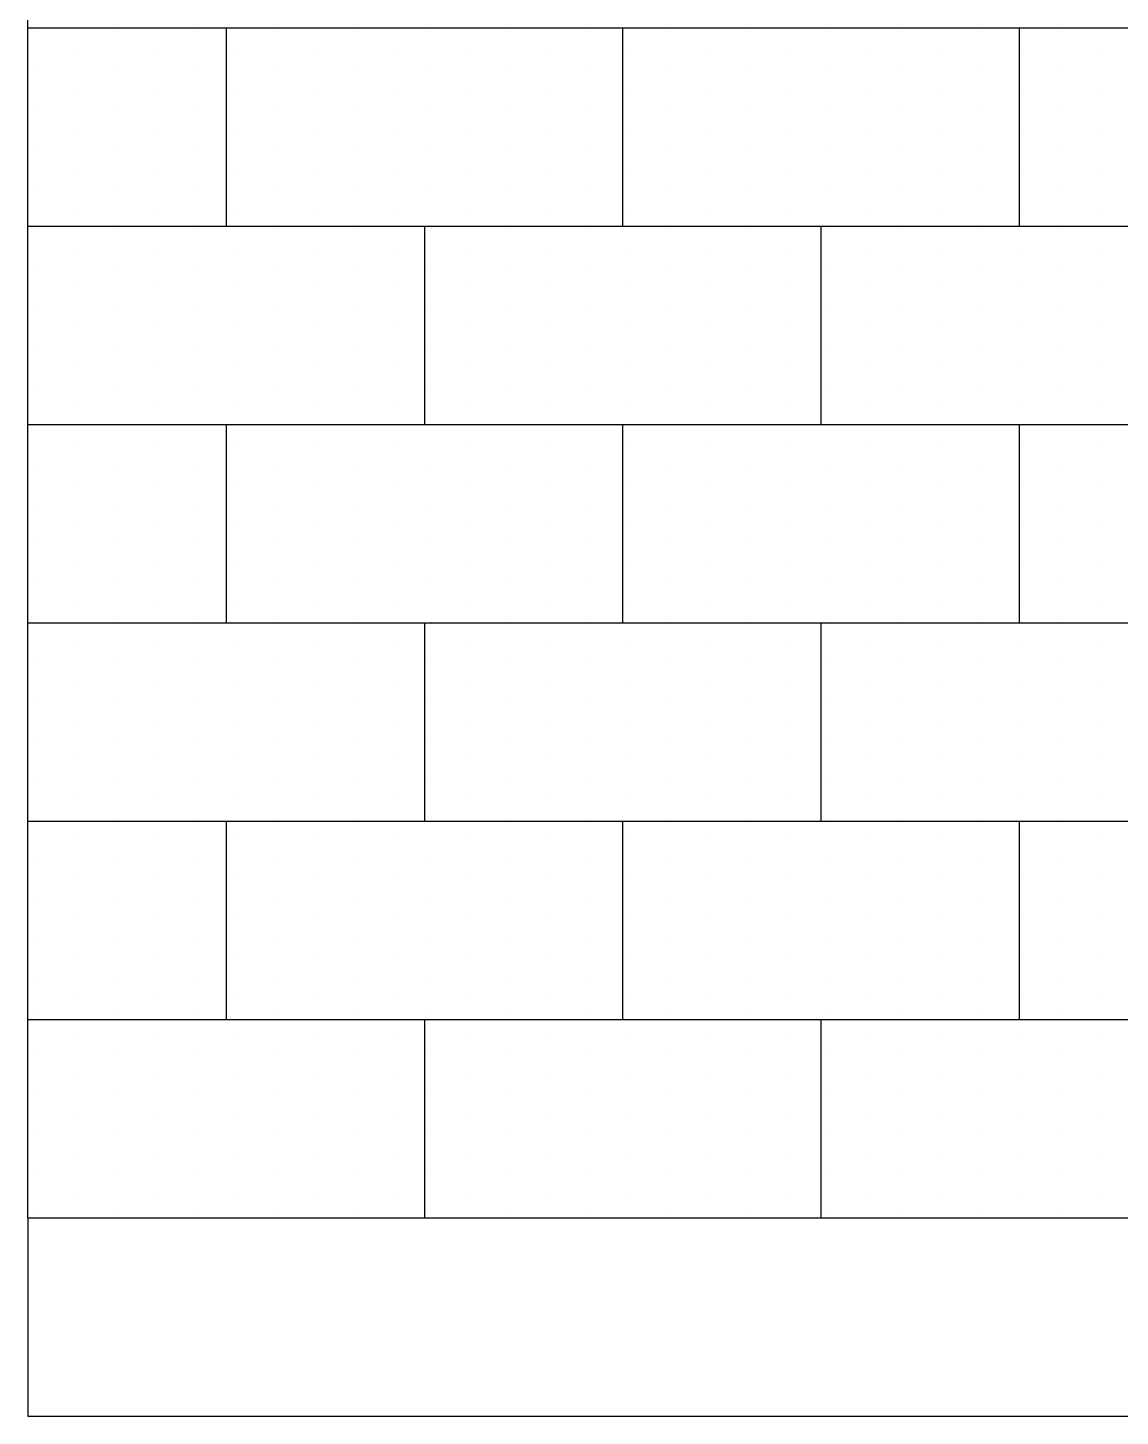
# Paper-space layout 'A000' of a CAD drawing. Header units: millimetres. Extents: x 0 to 841, y 0 to 594.
# Drawn here: x 492.29 to 514.33, y 86.9 to 114.9 of the extents above; entities that cross this region are included whole.
import ezdxf

# ---------------------------------------------------------------- set-up
doc = ezdxf.new("R2010")
doc.units = ezdxf.units.MM
doc.header["$MEASUREMENT"] = 0
doc.layers.add('A-ELEV-MBE1', color=7, linetype='Continuous', lineweight=25)
doc.layers.add('A-ELEV-PATT', color=8, linetype='Continuous', lineweight=13)

psp = doc.layouts.new('A000')

# ---------------------------------------------------------------- linework, layer by layer
at = {"layer": 'A-ELEV-MBE1'}
for p, q in [((492.293, 90.896), (492.293, 134.896)), ((492.293, 114.896), (495.293, 114.896)), ((495.293, 114.896), (536.293, 114.896)), ((496.293, 114.896), (496.293, 110.896)), ((504.293, 114.896), (504.293, 110.896)), ((512.293, 114.896), (512.293, 110.896)), ((492.293, 110.896), (495.293, 110.896)), ((495.293, 110.896), (536.293, 110.896)), ((500.293, 110.896), (500.293, 106.896)), ((508.293, 110.896), (508.293, 106.896)), ((492.293, 106.896), (495.293, 106.896)), ((495.293, 106.896), (536.293, 106.896)), ((496.293, 106.896), (496.293, 102.896)), ((504.293, 106.896), (504.293, 102.896)), ((512.293, 106.896), (512.293, 102.896)), ((492.293, 102.896), (495.293, 102.896)), ((495.293, 102.896), (536.293, 102.896)), ((500.293, 102.896), (500.293, 98.896)), ((508.293, 102.896), (508.293, 98.896)), ((492.293, 98.896), (495.293, 98.896)), ((495.293, 98.896), (536.293, 98.896)), ((496.293, 98.896), (496.293, 94.896)), ((504.293, 98.896), (504.293, 94.896)), ((512.293, 98.896), (512.293, 94.896)), ((492.293, 94.896), (495.293, 94.896)), ((495.293, 94.896), (536.293, 94.896)), ((500.293, 94.896), (500.293, 90.896)), ((508.293, 94.896), (508.293, 90.896)), ((492.293, 90.896), (536.293, 90.896)), ((492.293, 90.896), (492.293, 86.896)), ((492.293, 86.896), (702.204, 86.896))]:
    psp.add_line(p, q, dxfattribs=at)
at = {"layer": 'A-ELEV-PATT', "linetype": 'Continuous'}
for p, q in [((492.502, 114.817), (492.502, 114.817)), ((494.089, 114.817), (494.089, 114.817)), ((495.677, 114.817), (495.677, 114.817)), ((497.264, 114.817), (497.264, 114.817)), ((498.852, 114.817), (498.852, 114.817)), ((500.439, 114.817), (500.439, 114.817)), ((502.027, 114.817), (502.027, 114.817)), ((503.614, 114.817), (503.614, 114.817)), ((505.202, 114.817), (505.202, 114.817)), ((506.789, 114.817), (506.789, 114.817)), ((508.377, 114.817), (508.377, 114.817)), ((509.964, 114.817), (509.964, 114.817)), ((511.552, 114.817), (511.552, 114.817)), ((513.139, 114.817), (513.139, 114.817)), ((493.296, 114.42), (493.296, 114.42)), ((494.883, 114.42), (494.883, 114.42)), ((496.471, 114.42), (496.471, 114.42)), ((498.058, 114.42), (498.058, 114.42)), ((499.646, 114.42), (499.646, 114.42)), ((501.233, 114.42), (501.233, 114.42)), ((502.821, 114.42), (502.821, 114.42)), ((504.408, 114.42), (504.408, 114.42)), ((505.996, 114.42), (505.996, 114.42)), ((507.583, 114.42), (507.583, 114.42)), ((509.171, 114.42), (509.171, 114.42)), ((510.758, 114.42), (510.758, 114.42)), ((512.346, 114.42), (512.346, 114.42)), ((513.933, 114.42), (513.933, 114.42)), ((492.502, 114.023), (492.502, 114.023)), ((494.089, 114.023), (494.089, 114.023)), ((495.677, 114.023), (495.677, 114.023)), ((497.264, 114.023), (497.264, 114.023)), ((498.852, 114.023), (498.852, 114.023)), ((500.439, 114.023), (500.439, 114.023)), ((502.027, 114.023), (502.027, 114.023)), ((503.614, 114.023), (503.614, 114.023)), ((505.202, 114.023), (505.202, 114.023)), ((506.789, 114.023), (506.789, 114.023)), ((508.377, 114.023), (508.377, 114.023)), ((509.964, 114.023), (509.964, 114.023)), ((511.552, 114.023), (511.552, 114.023)), ((513.139, 114.023), (513.139, 114.023)), ((493.296, 113.626), (493.296, 113.626)), ((494.883, 113.626), (494.883, 113.626)), ((496.471, 113.626), (496.471, 113.626)), ((498.058, 113.626), (498.058, 113.626)), ((499.646, 113.626), (499.646, 113.626)), ((501.233, 113.626), (501.233, 113.626)), ((502.821, 113.626), (502.821, 113.626)), ((504.408, 113.626), (504.408, 113.626)), ((505.996, 113.626), (505.996, 113.626)), ((507.583, 113.626), (507.583, 113.626)), ((509.171, 113.626), (509.171, 113.626)), ((510.758, 113.626), (510.758, 113.626)), ((512.346, 113.626), (512.346, 113.626)), ((513.933, 113.626), (513.933, 113.626)), ((492.502, 113.229), (492.502, 113.229)), ((494.089, 113.229), (494.089, 113.229)), ((495.677, 113.229), (495.677, 113.229)), ((497.264, 113.229), (497.264, 113.229)), ((498.852, 113.229), (498.852, 113.229)), ((500.439, 113.229), (500.439, 113.229)), ((502.027, 113.229), (502.027, 113.229)), ((503.614, 113.229), (503.614, 113.229)), ((505.202, 113.229), (505.202, 113.229)), ((506.789, 113.229), (506.789, 113.229)), ((508.377, 113.229), (508.377, 113.229)), ((509.964, 113.229), (509.964, 113.229)), ((511.552, 113.229), (511.552, 113.229)), ((513.139, 113.229), (513.139, 113.229)), ((493.296, 112.833), (493.296, 112.833)), ((494.883, 112.833), (494.883, 112.833)), ((496.471, 112.833), (496.471, 112.833)), ((498.058, 112.833), (498.058, 112.833)), ((499.646, 112.833), (499.646, 112.833)), ((501.233, 112.833), (501.233, 112.833)), ((502.821, 112.833), (502.821, 112.833)), ((504.408, 112.833), (504.408, 112.833)), ((505.996, 112.833), (505.996, 112.833)), ((507.583, 112.833), (507.583, 112.833)), ((509.171, 112.833), (509.171, 112.833)), ((510.758, 112.833), (510.758, 112.833)), ((512.346, 112.833), (512.346, 112.833)), ((513.933, 112.833), (513.933, 112.833)), ((492.502, 112.436), (492.502, 112.436)), ((494.089, 112.436), (494.089, 112.436)), ((495.677, 112.436), (495.677, 112.436)), ((497.264, 112.436), (497.264, 112.436)), ((498.852, 112.436), (498.852, 112.436)), ((500.439, 112.436), (500.439, 112.436)), ((502.027, 112.436), (502.027, 112.436)), ((503.614, 112.436), (503.614, 112.436)), ((505.202, 112.436), (505.202, 112.436)), ((506.789, 112.436), (506.789, 112.436)), ((508.377, 112.436), (508.377, 112.436)), ((509.964, 112.436), (509.964, 112.436)), ((511.552, 112.436), (511.552, 112.436)), ((513.139, 112.436), (513.139, 112.436)), ((493.296, 112.039), (493.296, 112.039)), ((494.883, 112.039), (494.883, 112.039)), ((496.471, 112.039), (496.471, 112.039)), ((498.058, 112.039), (498.058, 112.039)), ((499.646, 112.039), (499.646, 112.039)), ((501.233, 112.039), (501.233, 112.039)), ((502.821, 112.039), (502.821, 112.039)), ((504.408, 112.039), (504.408, 112.039)), ((505.996, 112.039), (505.996, 112.039)), ((507.583, 112.039), (507.583, 112.039)), ((509.171, 112.039), (509.171, 112.039)), ((510.758, 112.039), (510.758, 112.039)), ((512.346, 112.039), (512.346, 112.039)), ((513.933, 112.039), (513.933, 112.039)), ((492.502, 111.642), (492.502, 111.642)), ((494.089, 111.642), (494.089, 111.642)), ((495.677, 111.642), (495.677, 111.642)), ((497.264, 111.642), (497.264, 111.642)), ((498.852, 111.642), (498.852, 111.642)), ((500.439, 111.642), (500.439, 111.642)), ((502.027, 111.642), (502.027, 111.642)), ((503.614, 111.642), (503.614, 111.642)), ((505.202, 111.642), (505.202, 111.642)), ((506.789, 111.642), (506.789, 111.642)), ((508.377, 111.642), (508.377, 111.642)), ((509.964, 111.642), (509.964, 111.642)), ((511.552, 111.642), (511.552, 111.642)), ((513.139, 111.642), (513.139, 111.642)), ((493.296, 111.245), (493.296, 111.245)), ((494.883, 111.245), (494.883, 111.245)), ((496.471, 111.245), (496.471, 111.245)), ((498.058, 111.245), (498.058, 111.245)), ((499.646, 111.245), (499.646, 111.245)), ((501.233, 111.245), (501.233, 111.245)), ((502.821, 111.245), (502.821, 111.245)), ((504.408, 111.245), (504.408, 111.245)), ((505.996, 111.245), (505.996, 111.245)), ((507.583, 111.245), (507.583, 111.245)), ((509.171, 111.245), (509.171, 111.245)), ((510.758, 111.245), (510.758, 111.245)), ((512.346, 111.245), (512.346, 111.245)), ((513.933, 111.245), (513.933, 111.245)), ((492.502, 110.848), (492.502, 110.848)), ((494.089, 110.848), (494.089, 110.848)), ((495.677, 110.848), (495.677, 110.848)), ((497.264, 110.848), (497.264, 110.848)), ((498.852, 110.848), (498.852, 110.848)), ((500.439, 110.848), (500.439, 110.848)), ((502.027, 110.848), (502.027, 110.848)), ((503.614, 110.848), (503.614, 110.848)), ((505.202, 110.848), (505.202, 110.848)), ((506.789, 110.848), (506.789, 110.848)), ((508.377, 110.848), (508.377, 110.848)), ((509.964, 110.848), (509.964, 110.848)), ((511.552, 110.848), (511.552, 110.848)), ((513.139, 110.848), (513.139, 110.848)), ((493.296, 110.451), (493.296, 110.451)), ((494.883, 110.451), (494.883, 110.451)), ((496.471, 110.451), (496.471, 110.451)), ((498.058, 110.451), (498.058, 110.451)), ((499.646, 110.451), (499.646, 110.451)), ((501.233, 110.451), (501.233, 110.451)), ((502.821, 110.451), (502.821, 110.451)), ((504.408, 110.451), (504.408, 110.451)), ((505.996, 110.451), (505.996, 110.451)), ((507.583, 110.451), (507.583, 110.451)), ((509.171, 110.451), (509.171, 110.451)), ((510.758, 110.451), (510.758, 110.451)), ((512.346, 110.451), (512.346, 110.451)), ((513.933, 110.451), (513.933, 110.451)), ((492.502, 110.054), (492.502, 110.054)), ((494.089, 110.054), (494.089, 110.054)), ((495.677, 110.054), (495.677, 110.054)), ((497.264, 110.054), (497.264, 110.054)), ((498.852, 110.054), (498.852, 110.054)), ((500.439, 110.054), (500.439, 110.054)), ((502.027, 110.054), (502.027, 110.054)), ((503.614, 110.054), (503.614, 110.054)), ((505.202, 110.054), (505.202, 110.054)), ((506.789, 110.054), (506.789, 110.054)), ((508.377, 110.054), (508.377, 110.054)), ((509.964, 110.054), (509.964, 110.054)), ((511.552, 110.054), (511.552, 110.054)), ((513.139, 110.054), (513.139, 110.054)), ((493.296, 109.658), (493.296, 109.658)), ((494.883, 109.658), (494.883, 109.658)), ((496.471, 109.658), (496.471, 109.658)), ((498.058, 109.658), (498.058, 109.658)), ((499.646, 109.658), (499.646, 109.658)), ((501.233, 109.658), (501.233, 109.658)), ((502.821, 109.658), (502.821, 109.658)), ((504.408, 109.658), (504.408, 109.658)), ((505.996, 109.658), (505.996, 109.658)), ((507.583, 109.658), (507.583, 109.658)), ((509.171, 109.658), (509.171, 109.658)), ((510.758, 109.658), (510.758, 109.658)), ((512.346, 109.658), (512.346, 109.658)), ((513.933, 109.658), (513.933, 109.658)), ((492.502, 109.261), (492.502, 109.261)), ((494.089, 109.261), (494.089, 109.261)), ((495.677, 109.261), (495.677, 109.261)), ((497.264, 109.261), (497.264, 109.261)), ((498.852, 109.261), (498.852, 109.261)), ((500.439, 109.261), (500.439, 109.261)), ((502.027, 109.261), (502.027, 109.261)), ((503.614, 109.261), (503.614, 109.261)), ((505.202, 109.261), (505.202, 109.261)), ((506.789, 109.261), (506.789, 109.261)), ((508.377, 109.261), (508.377, 109.261)), ((509.964, 109.261), (509.964, 109.261)), ((511.552, 109.261), (511.552, 109.261)), ((513.139, 109.261), (513.139, 109.261)), ((493.296, 108.864), (493.296, 108.864)), ((494.883, 108.864), (494.883, 108.864)), ((496.471, 108.864), (496.471, 108.864)), ((498.058, 108.864), (498.058, 108.864)), ((499.646, 108.864), (499.646, 108.864)), ((501.233, 108.864), (501.233, 108.864)), ((502.821, 108.864), (502.821, 108.864)), ((504.408, 108.864), (504.408, 108.864)), ((505.996, 108.864), (505.996, 108.864)), ((507.583, 108.864), (507.583, 108.864)), ((509.171, 108.864), (509.171, 108.864)), ((510.758, 108.864), (510.758, 108.864)), ((512.346, 108.864), (512.346, 108.864)), ((513.933, 108.864), (513.933, 108.864)), ((492.502, 108.467), (492.502, 108.467)), ((494.089, 108.467), (494.089, 108.467)), ((495.677, 108.467), (495.677, 108.467)), ((497.264, 108.467), (497.264, 108.467)), ((498.852, 108.467), (498.852, 108.467)), ((500.439, 108.467), (500.439, 108.467)), ((502.027, 108.467), (502.027, 108.467)), ((503.614, 108.467), (503.614, 108.467)), ((505.202, 108.467), (505.202, 108.467)), ((506.789, 108.467), (506.789, 108.467)), ((508.377, 108.467), (508.377, 108.467)), ((509.964, 108.467), (509.964, 108.467)), ((511.552, 108.467), (511.552, 108.467)), ((513.139, 108.467), (513.139, 108.467)), ((493.296, 108.07), (493.296, 108.07)), ((494.883, 108.07), (494.883, 108.07)), ((496.471, 108.07), (496.471, 108.07)), ((498.058, 108.07), (498.058, 108.07)), ((499.646, 108.07), (499.646, 108.07)), ((501.233, 108.07), (501.233, 108.07)), ((502.821, 108.07), (502.821, 108.07)), ((504.408, 108.07), (504.408, 108.07)), ((505.996, 108.07), (505.996, 108.07)), ((507.583, 108.07), (507.583, 108.07)), ((509.171, 108.07), (509.171, 108.07)), ((510.758, 108.07), (510.758, 108.07)), ((512.346, 108.07), (512.346, 108.07)), ((513.933, 108.07), (513.933, 108.07)), ((492.502, 107.673), (492.502, 107.673)), ((494.089, 107.673), (494.089, 107.673)), ((495.677, 107.673), (495.677, 107.673)), ((497.264, 107.673), (497.264, 107.673)), ((498.852, 107.673), (498.852, 107.673)), ((500.439, 107.673), (500.439, 107.673)), ((502.027, 107.673), (502.027, 107.673)), ((503.614, 107.673), (503.614, 107.673)), ((505.202, 107.673), (505.202, 107.673)), ((506.789, 107.673), (506.789, 107.673)), ((508.377, 107.673), (508.377, 107.673)), ((509.964, 107.673), (509.964, 107.673)), ((511.552, 107.673), (511.552, 107.673)), ((513.139, 107.673), (513.139, 107.673)), ((493.296, 107.276), (493.296, 107.276)), ((494.883, 107.276), (494.883, 107.276)), ((496.471, 107.276), (496.471, 107.276)), ((498.058, 107.276), (498.058, 107.276)), ((499.646, 107.276), (499.646, 107.276)), ((501.233, 107.276), (501.233, 107.276)), ((502.821, 107.276), (502.821, 107.276)), ((504.408, 107.276), (504.408, 107.276)), ((505.996, 107.276), (505.996, 107.276)), ((507.583, 107.276), (507.583, 107.276)), ((509.171, 107.276), (509.171, 107.276)), ((510.758, 107.276), (510.758, 107.276)), ((512.346, 107.276), (512.346, 107.276)), ((513.933, 107.276), (513.933, 107.276)), ((492.502, 106.879), (492.502, 106.879)), ((494.089, 106.879), (494.089, 106.879)), ((495.677, 106.879), (495.677, 106.879)), ((497.264, 106.879), (497.264, 106.879)), ((498.852, 106.879), (498.852, 106.879)), ((500.439, 106.879), (500.439, 106.879)), ((502.027, 106.879), (502.027, 106.879)), ((503.614, 106.879), (503.614, 106.879)), ((505.202, 106.879), (505.202, 106.879)), ((506.789, 106.879), (506.789, 106.879)), ((508.377, 106.879), (508.377, 106.879)), ((509.964, 106.879), (509.964, 106.879)), ((511.552, 106.879), (511.552, 106.879)), ((513.139, 106.879), (513.139, 106.879)), ((493.296, 106.483), (493.296, 106.483)), ((494.883, 106.483), (494.883, 106.483)), ((496.471, 106.483), (496.471, 106.483)), ((498.058, 106.483), (498.058, 106.483)), ((499.646, 106.483), (499.646, 106.483)), ((501.233, 106.483), (501.233, 106.483)), ((502.821, 106.483), (502.821, 106.483)), ((504.408, 106.483), (504.408, 106.483)), ((505.996, 106.483), (505.996, 106.483)), ((507.583, 106.483), (507.583, 106.483)), ((509.171, 106.483), (509.171, 106.483)), ((510.758, 106.483), (510.758, 106.483)), ((512.346, 106.483), (512.346, 106.483)), ((513.933, 106.483), (513.933, 106.483)), ((492.502, 106.086), (492.502, 106.086)), ((494.089, 106.086), (494.089, 106.086)), ((495.677, 106.086), (495.677, 106.086)), ((497.264, 106.086), (497.264, 106.086)), ((498.852, 106.086), (498.852, 106.086)), ((500.439, 106.086), (500.439, 106.086)), ((502.027, 106.086), (502.027, 106.086)), ((503.614, 106.086), (503.614, 106.086)), ((505.202, 106.086), (505.202, 106.086)), ((506.789, 106.086), (506.789, 106.086)), ((508.377, 106.086), (508.377, 106.086)), ((509.964, 106.086), (509.964, 106.086)), ((511.552, 106.086), (511.552, 106.086)), ((513.139, 106.086), (513.139, 106.086)), ((493.296, 105.689), (493.296, 105.689)), ((494.883, 105.689), (494.883, 105.689)), ((496.471, 105.689), (496.471, 105.689)), ((498.058, 105.689), (498.058, 105.689)), ((499.646, 105.689), (499.646, 105.689)), ((501.233, 105.689), (501.233, 105.689)), ((502.821, 105.689), (502.821, 105.689)), ((504.408, 105.689), (504.408, 105.689)), ((505.996, 105.689), (505.996, 105.689)), ((507.583, 105.689), (507.583, 105.689)), ((509.171, 105.689), (509.171, 105.689)), ((510.758, 105.689), (510.758, 105.689)), ((512.346, 105.689), (512.346, 105.689)), ((513.933, 105.689), (513.933, 105.689)), ((492.502, 105.292), (492.502, 105.292)), ((494.089, 105.292), (494.089, 105.292)), ((495.677, 105.292), (495.677, 105.292)), ((497.264, 105.292), (497.264, 105.292)), ((498.852, 105.292), (498.852, 105.292)), ((500.439, 105.292), (500.439, 105.292)), ((502.027, 105.292), (502.027, 105.292)), ((503.614, 105.292), (503.614, 105.292)), ((505.202, 105.292), (505.202, 105.292)), ((506.789, 105.292), (506.789, 105.292)), ((508.377, 105.292), (508.377, 105.292)), ((509.964, 105.292), (509.964, 105.292)), ((511.552, 105.292), (511.552, 105.292)), ((513.139, 105.292), (513.139, 105.292)), ((493.296, 104.895), (493.296, 104.895)), ((494.883, 104.895), (494.883, 104.895)), ((496.471, 104.895), (496.471, 104.895)), ((498.058, 104.895), (498.058, 104.895)), ((499.646, 104.895), (499.646, 104.895)), ((501.233, 104.895), (501.233, 104.895)), ((502.821, 104.895), (502.821, 104.895)), ((504.408, 104.895), (504.408, 104.895)), ((505.996, 104.895), (505.996, 104.895)), ((507.583, 104.895), (507.583, 104.895)), ((509.171, 104.895), (509.171, 104.895)), ((510.758, 104.895), (510.758, 104.895)), ((512.346, 104.895), (512.346, 104.895)), ((513.933, 104.895), (513.933, 104.895)), ((492.502, 104.498), (492.502, 104.498)), ((494.089, 104.498), (494.089, 104.498)), ((495.677, 104.498), (495.677, 104.498)), ((497.264, 104.498), (497.264, 104.498)), ((498.852, 104.498), (498.852, 104.498)), ((500.439, 104.498), (500.439, 104.498)), ((502.027, 104.498), (502.027, 104.498)), ((503.614, 104.498), (503.614, 104.498)), ((505.202, 104.498), (505.202, 104.498)), ((506.789, 104.498), (506.789, 104.498)), ((508.377, 104.498), (508.377, 104.498)), ((509.964, 104.498), (509.964, 104.498)), ((511.552, 104.498), (511.552, 104.498)), ((513.139, 104.498), (513.139, 104.498)), ((493.296, 104.101), (493.296, 104.101)), ((494.883, 104.101), (494.883, 104.101)), ((496.471, 104.101), (496.471, 104.101)), ((498.058, 104.101), (498.058, 104.101)), ((499.646, 104.101), (499.646, 104.101)), ((501.233, 104.101), (501.233, 104.101)), ((502.821, 104.101), (502.821, 104.101)), ((504.408, 104.101), (504.408, 104.101)), ((505.996, 104.101), (505.996, 104.101)), ((507.583, 104.101), (507.583, 104.101)), ((509.171, 104.101), (509.171, 104.101)), ((510.758, 104.101), (510.758, 104.101)), ((512.346, 104.101), (512.346, 104.101)), ((513.933, 104.101), (513.933, 104.101)), ((492.502, 103.704), (492.502, 103.704)), ((494.089, 103.704), (494.089, 103.704)), ((495.677, 103.704), (495.677, 103.704)), ((497.264, 103.704), (497.264, 103.704)), ((498.852, 103.704), (498.852, 103.704)), ((500.439, 103.704), (500.439, 103.704)), ((502.027, 103.704), (502.027, 103.704)), ((503.614, 103.704), (503.614, 103.704)), ((505.202, 103.704), (505.202, 103.704)), ((506.789, 103.704), (506.789, 103.704)), ((508.377, 103.704), (508.377, 103.704)), ((509.964, 103.704), (509.964, 103.704)), ((511.552, 103.704), (511.552, 103.704)), ((513.139, 103.704), (513.139, 103.704)), ((493.296, 103.308), (493.296, 103.308)), ((494.883, 103.308), (494.883, 103.308)), ((496.471, 103.308), (496.471, 103.308)), ((498.058, 103.308), (498.058, 103.308)), ((499.646, 103.308), (499.646, 103.308)), ((501.233, 103.308), (501.233, 103.308)), ((502.821, 103.308), (502.821, 103.308)), ((504.408, 103.308), (504.408, 103.308)), ((505.996, 103.308), (505.996, 103.308)), ((507.583, 103.308), (507.583, 103.308)), ((509.171, 103.308), (509.171, 103.308)), ((510.758, 103.308), (510.758, 103.308)), ((512.346, 103.308), (512.346, 103.308)), ((513.933, 103.308), (513.933, 103.308)), ((492.502, 102.911), (492.502, 102.911)), ((494.089, 102.911), (494.089, 102.911)), ((495.677, 102.911), (495.677, 102.911)), ((497.264, 102.911), (497.264, 102.911)), ((498.852, 102.911), (498.852, 102.911)), ((500.439, 102.911), (500.439, 102.911)), ((502.027, 102.911), (502.027, 102.911)), ((503.614, 102.911), (503.614, 102.911)), ((505.202, 102.911), (505.202, 102.911)), ((506.789, 102.911), (506.789, 102.911)), ((508.377, 102.911), (508.377, 102.911)), ((509.964, 102.911), (509.964, 102.911)), ((511.552, 102.911), (511.552, 102.911)), ((513.139, 102.911), (513.139, 102.911)), ((493.296, 102.514), (493.296, 102.514)), ((494.883, 102.514), (494.883, 102.514)), ((496.471, 102.514), (496.471, 102.514)), ((498.058, 102.514), (498.058, 102.514)), ((499.646, 102.514), (499.646, 102.514)), ((501.233, 102.514), (501.233, 102.514)), ((502.821, 102.514), (502.821, 102.514)), ((504.408, 102.514), (504.408, 102.514)), ((505.996, 102.514), (505.996, 102.514)), ((507.583, 102.514), (507.583, 102.514)), ((509.171, 102.514), (509.171, 102.514)), ((510.758, 102.514), (510.758, 102.514)), ((512.346, 102.514), (512.346, 102.514)), ((513.933, 102.514), (513.933, 102.514)), ((492.502, 102.117), (492.502, 102.117)), ((494.089, 102.117), (494.089, 102.117)), ((495.677, 102.117), (495.677, 102.117)), ((497.264, 102.117), (497.264, 102.117)), ((498.852, 102.117), (498.852, 102.117)), ((500.439, 102.117), (500.439, 102.117)), ((502.027, 102.117), (502.027, 102.117)), ((503.614, 102.117), (503.614, 102.117)), ((505.202, 102.117), (505.202, 102.117)), ((506.789, 102.117), (506.789, 102.117)), ((508.377, 102.117), (508.377, 102.117)), ((509.964, 102.117), (509.964, 102.117)), ((511.552, 102.117), (511.552, 102.117)), ((513.139, 102.117), (513.139, 102.117)), ((493.296, 101.72), (493.296, 101.72)), ((494.883, 101.72), (494.883, 101.72)), ((496.471, 101.72), (496.471, 101.72)), ((498.058, 101.72), (498.058, 101.72)), ((499.646, 101.72), (499.646, 101.72)), ((501.233, 101.72), (501.233, 101.72)), ((502.821, 101.72), (502.821, 101.72)), ((504.408, 101.72), (504.408, 101.72)), ((505.996, 101.72), (505.996, 101.72)), ((507.583, 101.72), (507.583, 101.72)), ((509.171, 101.72), (509.171, 101.72)), ((510.758, 101.72), (510.758, 101.72)), ((512.346, 101.72), (512.346, 101.72)), ((513.933, 101.72), (513.933, 101.72)), ((492.502, 101.323), (492.502, 101.323)), ((494.089, 101.323), (494.089, 101.323)), ((495.677, 101.323), (495.677, 101.323)), ((497.264, 101.323), (497.264, 101.323)), ((498.852, 101.323), (498.852, 101.323)), ((500.439, 101.323), (500.439, 101.323)), ((502.027, 101.323), (502.027, 101.323)), ((503.614, 101.323), (503.614, 101.323)), ((505.202, 101.323), (505.202, 101.323)), ((506.789, 101.323), (506.789, 101.323)), ((508.377, 101.323), (508.377, 101.323)), ((509.964, 101.323), (509.964, 101.323)), ((511.552, 101.323), (511.552, 101.323)), ((513.139, 101.323), (513.139, 101.323)), ((493.296, 100.926), (493.296, 100.926)), ((494.883, 100.926), (494.883, 100.926)), ((496.471, 100.926), (496.471, 100.926)), ((498.058, 100.926), (498.058, 100.926)), ((499.646, 100.926), (499.646, 100.926)), ((501.233, 100.926), (501.233, 100.926)), ((502.821, 100.926), (502.821, 100.926)), ((504.408, 100.926), (504.408, 100.926)), ((505.996, 100.926), (505.996, 100.926)), ((507.583, 100.926), (507.583, 100.926)), ((509.171, 100.926), (509.171, 100.926)), ((510.758, 100.926), (510.758, 100.926)), ((512.346, 100.926), (512.346, 100.926)), ((513.933, 100.926), (513.933, 100.926)), ((492.502, 100.529), (492.502, 100.529)), ((494.089, 100.529), (494.089, 100.529)), ((495.677, 100.529), (495.677, 100.529)), ((497.264, 100.529), (497.264, 100.529)), ((498.852, 100.529), (498.852, 100.529)), ((500.439, 100.529), (500.439, 100.529)), ((502.027, 100.529), (502.027, 100.529)), ((503.614, 100.529), (503.614, 100.529)), ((505.202, 100.529), (505.202, 100.529)), ((506.789, 100.529), (506.789, 100.529)), ((508.377, 100.529), (508.377, 100.529)), ((509.964, 100.529), (509.964, 100.529)), ((511.552, 100.529), (511.552, 100.529)), ((513.139, 100.529), (513.139, 100.529)), ((493.296, 100.133), (493.296, 100.133)), ((494.883, 100.133), (494.883, 100.133)), ((496.471, 100.133), (496.471, 100.133)), ((498.058, 100.133), (498.058, 100.133)), ((499.646, 100.133), (499.646, 100.133)), ((501.233, 100.133), (501.233, 100.133)), ((502.821, 100.133), (502.821, 100.133)), ((504.408, 100.133), (504.408, 100.133)), ((505.996, 100.133), (505.996, 100.133)), ((507.583, 100.133), (507.583, 100.133)), ((509.171, 100.133), (509.171, 100.133)), ((510.758, 100.133), (510.758, 100.133)), ((512.346, 100.133), (512.346, 100.133)), ((513.933, 100.133), (513.933, 100.133)), ((492.502, 99.736), (492.502, 99.736)), ((494.089, 99.736), (494.089, 99.736)), ((495.677, 99.736), (495.677, 99.736)), ((497.264, 99.736), (497.264, 99.736)), ((498.852, 99.736), (498.852, 99.736)), ((500.439, 99.736), (500.439, 99.736)), ((502.027, 99.736), (502.027, 99.736)), ((503.614, 99.736), (503.614, 99.736)), ((505.202, 99.736), (505.202, 99.736)), ((506.789, 99.736), (506.789, 99.736)), ((508.377, 99.736), (508.377, 99.736)), ((509.964, 99.736), (509.964, 99.736)), ((511.552, 99.736), (511.552, 99.736)), ((513.139, 99.736), (513.139, 99.736)), ((493.296, 99.339), (493.296, 99.339)), ((494.883, 99.339), (494.883, 99.339)), ((496.471, 99.339), (496.471, 99.339)), ((498.058, 99.339), (498.058, 99.339)), ((499.646, 99.339), (499.646, 99.339)), ((501.233, 99.339), (501.233, 99.339)), ((502.821, 99.339), (502.821, 99.339)), ((504.408, 99.339), (504.408, 99.339)), ((505.996, 99.339), (505.996, 99.339)), ((507.583, 99.339), (507.583, 99.339)), ((509.171, 99.339), (509.171, 99.339)), ((510.758, 99.339), (510.758, 99.339)), ((512.346, 99.339), (512.346, 99.339)), ((513.933, 99.339), (513.933, 99.339)), ((492.502, 98.942), (492.502, 98.942)), ((494.089, 98.942), (494.089, 98.942)), ((495.677, 98.942), (495.677, 98.942)), ((497.264, 98.942), (497.264, 98.942)), ((498.852, 98.942), (498.852, 98.942)), ((500.439, 98.942), (500.439, 98.942)), ((502.027, 98.942), (502.027, 98.942)), ((503.614, 98.942), (503.614, 98.942)), ((505.202, 98.942), (505.202, 98.942)), ((506.789, 98.942), (506.789, 98.942)), ((508.377, 98.942), (508.377, 98.942)), ((509.964, 98.942), (509.964, 98.942)), ((511.552, 98.942), (511.552, 98.942)), ((513.139, 98.942), (513.139, 98.942)), ((493.296, 98.545), (493.296, 98.545)), ((494.883, 98.545), (494.883, 98.545)), ((496.471, 98.545), (496.471, 98.545)), ((498.058, 98.545), (498.058, 98.545)), ((499.646, 98.545), (499.646, 98.545)), ((501.233, 98.545), (501.233, 98.545)), ((502.821, 98.545), (502.821, 98.545)), ((504.408, 98.545), (504.408, 98.545)), ((505.996, 98.545), (505.996, 98.545)), ((507.583, 98.545), (507.583, 98.545)), ((509.171, 98.545), (509.171, 98.545)), ((510.758, 98.545), (510.758, 98.545)), ((512.346, 98.545), (512.346, 98.545)), ((513.933, 98.545), (513.933, 98.545)), ((492.502, 98.148), (492.502, 98.148)), ((494.089, 98.148), (494.089, 98.148)), ((495.677, 98.148), (495.677, 98.148)), ((497.264, 98.148), (497.264, 98.148)), ((498.852, 98.148), (498.852, 98.148)), ((500.439, 98.148), (500.439, 98.148)), ((502.027, 98.148), (502.027, 98.148)), ((503.614, 98.148), (503.614, 98.148)), ((505.202, 98.148), (505.202, 98.148)), ((506.789, 98.148), (506.789, 98.148)), ((508.377, 98.148), (508.377, 98.148)), ((509.964, 98.148), (509.964, 98.148)), ((511.552, 98.148), (511.552, 98.148)), ((513.139, 98.148), (513.139, 98.148)), ((493.296, 97.751), (493.296, 97.751)), ((494.883, 97.751), (494.883, 97.751)), ((496.471, 97.751), (496.471, 97.751)), ((498.058, 97.751), (498.058, 97.751)), ((499.646, 97.751), (499.646, 97.751)), ((501.233, 97.751), (501.233, 97.751)), ((502.821, 97.751), (502.821, 97.751)), ((504.408, 97.751), (504.408, 97.751)), ((505.996, 97.751), (505.996, 97.751)), ((507.583, 97.751), (507.583, 97.751)), ((509.171, 97.751), (509.171, 97.751)), ((510.758, 97.751), (510.758, 97.751)), ((512.346, 97.751), (512.346, 97.751)), ((513.933, 97.751), (513.933, 97.751)), ((492.502, 97.354), (492.502, 97.354)), ((494.089, 97.354), (494.089, 97.354)), ((495.677, 97.354), (495.677, 97.354)), ((497.264, 97.354), (497.264, 97.354)), ((498.852, 97.354), (498.852, 97.354)), ((500.439, 97.354), (500.439, 97.354)), ((502.027, 97.354), (502.027, 97.354)), ((503.614, 97.354), (503.614, 97.354)), ((505.202, 97.354), (505.202, 97.354)), ((506.789, 97.354), (506.789, 97.354)), ((508.377, 97.354), (508.377, 97.354)), ((509.964, 97.354), (509.964, 97.354)), ((511.552, 97.354), (511.552, 97.354)), ((513.139, 97.354), (513.139, 97.354)), ((493.296, 96.958), (493.296, 96.958)), ((494.883, 96.958), (494.883, 96.958)), ((496.471, 96.958), (496.471, 96.958)), ((498.058, 96.958), (498.058, 96.958)), ((499.646, 96.958), (499.646, 96.958)), ((501.233, 96.958), (501.233, 96.958)), ((502.821, 96.958), (502.821, 96.958)), ((504.408, 96.958), (504.408, 96.958)), ((505.996, 96.958), (505.996, 96.958)), ((507.583, 96.958), (507.583, 96.958)), ((509.171, 96.958), (509.171, 96.958)), ((510.758, 96.958), (510.758, 96.958)), ((512.346, 96.958), (512.346, 96.958)), ((513.933, 96.958), (513.933, 96.958)), ((492.502, 96.561), (492.502, 96.561)), ((494.089, 96.561), (494.089, 96.561)), ((495.677, 96.561), (495.677, 96.561)), ((497.264, 96.561), (497.264, 96.561)), ((498.852, 96.561), (498.852, 96.561)), ((500.439, 96.561), (500.439, 96.561)), ((502.027, 96.561), (502.027, 96.561)), ((503.614, 96.561), (503.614, 96.561)), ((505.202, 96.561), (505.202, 96.561)), ((506.789, 96.561), (506.789, 96.561)), ((508.377, 96.561), (508.377, 96.561)), ((509.964, 96.561), (509.964, 96.561)), ((511.552, 96.561), (511.552, 96.561)), ((513.139, 96.561), (513.139, 96.561)), ((493.296, 96.164), (493.296, 96.164)), ((494.883, 96.164), (494.883, 96.164)), ((496.471, 96.164), (496.471, 96.164)), ((498.058, 96.164), (498.058, 96.164)), ((499.646, 96.164), (499.646, 96.164)), ((501.233, 96.164), (501.233, 96.164)), ((502.821, 96.164), (502.821, 96.164)), ((504.408, 96.164), (504.408, 96.164)), ((505.996, 96.164), (505.996, 96.164)), ((507.583, 96.164), (507.583, 96.164)), ((509.171, 96.164), (509.171, 96.164)), ((510.758, 96.164), (510.758, 96.164)), ((512.346, 96.164), (512.346, 96.164)), ((513.933, 96.164), (513.933, 96.164)), ((492.502, 95.767), (492.502, 95.767)), ((494.089, 95.767), (494.089, 95.767)), ((495.677, 95.767), (495.677, 95.767)), ((497.264, 95.767), (497.264, 95.767)), ((498.852, 95.767), (498.852, 95.767)), ((500.439, 95.767), (500.439, 95.767)), ((502.027, 95.767), (502.027, 95.767)), ((503.614, 95.767), (503.614, 95.767)), ((505.202, 95.767), (505.202, 95.767)), ((506.789, 95.767), (506.789, 95.767)), ((508.377, 95.767), (508.377, 95.767)), ((509.964, 95.767), (509.964, 95.767)), ((511.552, 95.767), (511.552, 95.767)), ((513.139, 95.767), (513.139, 95.767)), ((493.296, 95.37), (493.296, 95.37)), ((494.883, 95.37), (494.883, 95.37)), ((496.471, 95.37), (496.471, 95.37)), ((498.058, 95.37), (498.058, 95.37)), ((499.646, 95.37), (499.646, 95.37)), ((501.233, 95.37), (501.233, 95.37)), ((502.821, 95.37), (502.821, 95.37)), ((504.408, 95.37), (504.408, 95.37)), ((505.996, 95.37), (505.996, 95.37)), ((507.583, 95.37), (507.583, 95.37)), ((509.171, 95.37), (509.171, 95.37)), ((510.758, 95.37), (510.758, 95.37)), ((512.346, 95.37), (512.346, 95.37)), ((513.933, 95.37), (513.933, 95.37)), ((492.502, 94.973), (492.502, 94.973)), ((494.089, 94.973), (494.089, 94.973)), ((495.677, 94.973), (495.677, 94.973)), ((497.264, 94.973), (497.264, 94.973)), ((498.852, 94.973), (498.852, 94.973)), ((500.439, 94.973), (500.439, 94.973)), ((502.027, 94.973), (502.027, 94.973)), ((503.614, 94.973), (503.614, 94.973)), ((505.202, 94.973), (505.202, 94.973)), ((506.789, 94.973), (506.789, 94.973)), ((508.377, 94.973), (508.377, 94.973)), ((509.964, 94.973), (509.964, 94.973)), ((511.552, 94.973), (511.552, 94.973)), ((513.139, 94.973), (513.139, 94.973)), ((493.296, 94.576), (493.296, 94.576)), ((494.883, 94.576), (494.883, 94.576)), ((496.471, 94.576), (496.471, 94.576)), ((498.058, 94.576), (498.058, 94.576)), ((499.646, 94.576), (499.646, 94.576)), ((501.233, 94.576), (501.233, 94.576)), ((502.821, 94.576), (502.821, 94.576)), ((504.408, 94.576), (504.408, 94.576)), ((505.996, 94.576), (505.996, 94.576)), ((507.583, 94.576), (507.583, 94.576)), ((509.171, 94.576), (509.171, 94.576)), ((510.758, 94.576), (510.758, 94.576)), ((512.346, 94.576), (512.346, 94.576)), ((513.933, 94.576), (513.933, 94.576)), ((492.502, 94.179), (492.502, 94.179)), ((494.089, 94.179), (494.089, 94.179)), ((495.677, 94.179), (495.677, 94.179)), ((497.264, 94.179), (497.264, 94.179)), ((498.852, 94.179), (498.852, 94.179)), ((500.439, 94.179), (500.439, 94.179)), ((502.027, 94.179), (502.027, 94.179)), ((503.614, 94.179), (503.614, 94.179)), ((505.202, 94.179), (505.202, 94.179)), ((506.789, 94.179), (506.789, 94.179)), ((508.377, 94.179), (508.377, 94.179)), ((509.964, 94.179), (509.964, 94.179)), ((511.552, 94.179), (511.552, 94.179)), ((513.139, 94.179), (513.139, 94.179)), ((493.296, 93.783), (493.296, 93.783)), ((494.883, 93.783), (494.883, 93.783)), ((496.471, 93.783), (496.471, 93.783)), ((498.058, 93.783), (498.058, 93.783)), ((499.646, 93.783), (499.646, 93.783)), ((501.233, 93.783), (501.233, 93.783)), ((502.821, 93.783), (502.821, 93.783)), ((504.408, 93.783), (504.408, 93.783)), ((505.996, 93.783), (505.996, 93.783)), ((507.583, 93.783), (507.583, 93.783)), ((509.171, 93.783), (509.171, 93.783)), ((510.758, 93.783), (510.758, 93.783)), ((512.346, 93.783), (512.346, 93.783)), ((513.933, 93.783), (513.933, 93.783)), ((492.502, 93.386), (492.502, 93.386)), ((494.089, 93.386), (494.089, 93.386)), ((495.677, 93.386), (495.677, 93.386)), ((497.264, 93.386), (497.264, 93.386)), ((498.852, 93.386), (498.852, 93.386)), ((500.439, 93.386), (500.439, 93.386)), ((502.027, 93.386), (502.027, 93.386)), ((503.614, 93.386), (503.614, 93.386)), ((505.202, 93.386), (505.202, 93.386)), ((506.789, 93.386), (506.789, 93.386)), ((508.377, 93.386), (508.377, 93.386)), ((509.964, 93.386), (509.964, 93.386)), ((511.552, 93.386), (511.552, 93.386)), ((513.139, 93.386), (513.139, 93.386)), ((493.296, 92.989), (493.296, 92.989)), ((494.883, 92.989), (494.883, 92.989)), ((496.471, 92.989), (496.471, 92.989)), ((498.058, 92.989), (498.058, 92.989)), ((499.646, 92.989), (499.646, 92.989)), ((501.233, 92.989), (501.233, 92.989)), ((502.821, 92.989), (502.821, 92.989)), ((504.408, 92.989), (504.408, 92.989)), ((505.996, 92.989), (505.996, 92.989)), ((507.583, 92.989), (507.583, 92.989)), ((509.171, 92.989), (509.171, 92.989)), ((510.758, 92.989), (510.758, 92.989)), ((512.346, 92.989), (512.346, 92.989)), ((513.933, 92.989), (513.933, 92.989)), ((492.502, 92.592), (492.502, 92.592)), ((494.089, 92.592), (494.089, 92.592)), ((495.677, 92.592), (495.677, 92.592)), ((497.264, 92.592), (497.264, 92.592)), ((498.852, 92.592), (498.852, 92.592)), ((500.439, 92.592), (500.439, 92.592)), ((502.027, 92.592), (502.027, 92.592)), ((503.614, 92.592), (503.614, 92.592)), ((505.202, 92.592), (505.202, 92.592)), ((506.789, 92.592), (506.789, 92.592)), ((508.377, 92.592), (508.377, 92.592)), ((509.964, 92.592), (509.964, 92.592)), ((511.552, 92.592), (511.552, 92.592)), ((513.139, 92.592), (513.139, 92.592)), ((493.296, 92.195), (493.296, 92.195)), ((494.883, 92.195), (494.883, 92.195)), ((496.471, 92.195), (496.471, 92.195)), ((498.058, 92.195), (498.058, 92.195)), ((499.646, 92.195), (499.646, 92.195)), ((501.233, 92.195), (501.233, 92.195)), ((502.821, 92.195), (502.821, 92.195)), ((504.408, 92.195), (504.408, 92.195)), ((505.996, 92.195), (505.996, 92.195)), ((507.583, 92.195), (507.583, 92.195)), ((509.171, 92.195), (509.171, 92.195)), ((510.758, 92.195), (510.758, 92.195)), ((512.346, 92.195), (512.346, 92.195)), ((513.933, 92.195), (513.933, 92.195)), ((492.502, 91.798), (492.502, 91.798)), ((494.089, 91.798), (494.089, 91.798)), ((495.677, 91.798), (495.677, 91.798)), ((497.264, 91.798), (497.264, 91.798)), ((498.852, 91.798), (498.852, 91.798)), ((500.439, 91.798), (500.439, 91.798)), ((502.027, 91.798), (502.027, 91.798)), ((503.614, 91.798), (503.614, 91.798)), ((505.202, 91.798), (505.202, 91.798)), ((506.789, 91.798), (506.789, 91.798)), ((508.377, 91.798), (508.377, 91.798)), ((509.964, 91.798), (509.964, 91.798)), ((511.552, 91.798), (511.552, 91.798)), ((513.139, 91.798), (513.139, 91.798)), ((493.296, 91.401), (493.296, 91.401)), ((494.883, 91.401), (494.883, 91.401)), ((496.471, 91.401), (496.471, 91.401)), ((498.058, 91.401), (498.058, 91.401)), ((499.646, 91.401), (499.646, 91.401)), ((501.233, 91.401), (501.233, 91.401)), ((502.821, 91.401), (502.821, 91.401)), ((504.408, 91.401), (504.408, 91.401)), ((505.996, 91.401), (505.996, 91.401)), ((507.583, 91.401), (507.583, 91.401)), ((509.171, 91.401), (509.171, 91.401)), ((510.758, 91.401), (510.758, 91.401)), ((512.346, 91.401), (512.346, 91.401)), ((513.933, 91.401), (513.933, 91.401)), ((492.502, 91.004), (492.502, 91.004)), ((494.089, 91.004), (494.089, 91.004)), ((495.677, 91.004), (495.677, 91.004)), ((497.264, 91.004), (497.264, 91.004)), ((498.852, 91.004), (498.852, 91.004)), ((500.439, 91.004), (500.439, 91.004)), ((502.027, 91.004), (502.027, 91.004)), ((503.614, 91.004), (503.614, 91.004)), ((505.202, 91.004), (505.202, 91.004)), ((506.789, 91.004), (506.789, 91.004)), ((508.377, 91.004), (508.377, 91.004)), ((509.964, 91.004), (509.964, 91.004)), ((511.552, 91.004), (511.552, 91.004)), ((513.139, 91.004), (513.139, 91.004))]:
    psp.add_line(p, q, dxfattribs=at)

doc.saveas('drawing.dxf')
